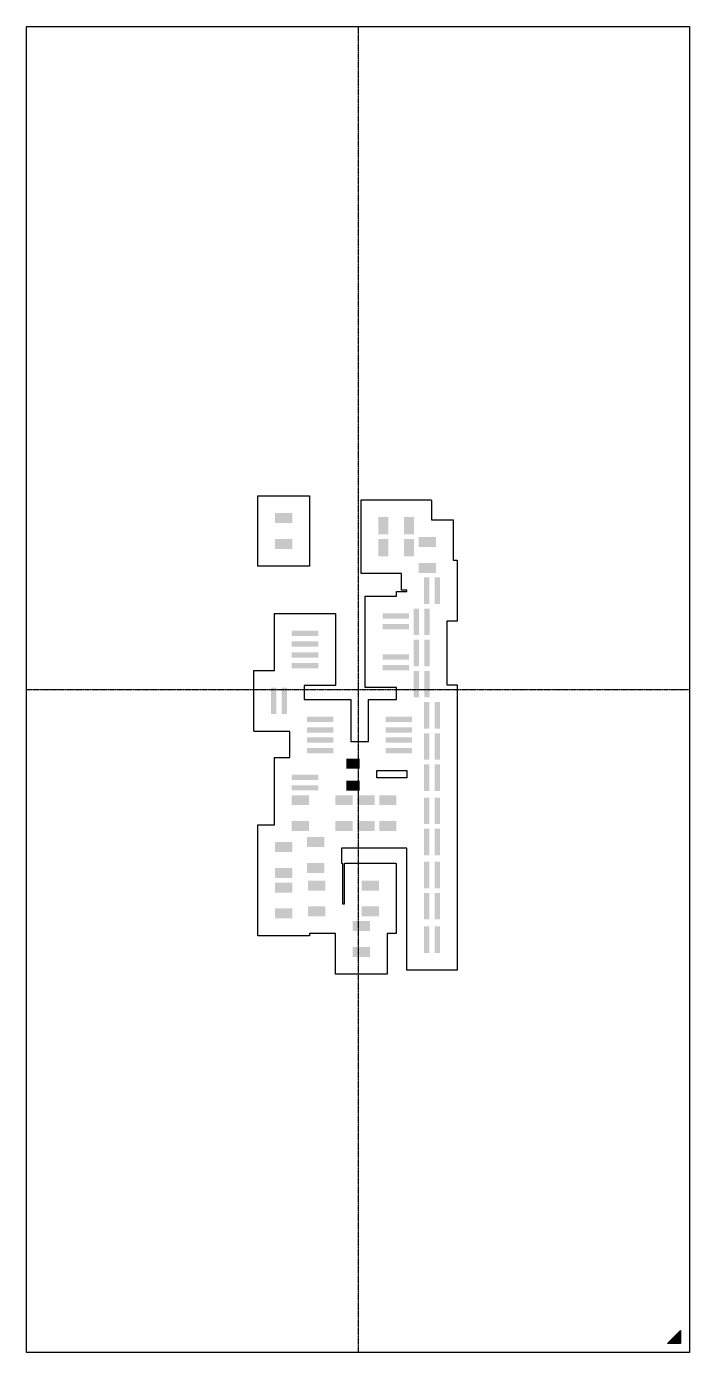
# Model space of a CAD drawing. Extents: x -12500 to 12500, y -25000 to 25000.
import ezdxf

# ---------------------------------------------------------------- set-up
doc = ezdxf.new("R2010")
doc.units = 0
doc.header["$MEASUREMENT"] = 0
doc.linetypes.add('CENTER2', pattern=[1.125, 0.75, -0.125, 0.125, -0.125])
doc.layers.get('0').update_dxf_attribs({"linetype": 'CONTINUOUS'})
for name, color, linetype in [('jigstreet', 7, 'Continuous'), ('PKG_OUTLINE', 37, 'CONTINUOUS'), ('SOLDERMASK_PADS_BTM', 12, 'CONTINUOUS')]:
    doc.layers.add(name, color=color, linetype=linetype)

# ---------------------------------------------------------------- blocks, each defined once
blk = doc.blocks.new('*U0')
at = {"color": 0, "linetype": 'CENTER2', "transparency": 16777216}
blk.add_line((0, 25000.12), (0, -25000.12), dxfattribs=at)
blk = doc.blocks.new('*U1')
at = {"color": 0, "linetype": 'CENTER2', "transparency": 16777216}
blk.add_line((-12500.12, 0), (12500.12, 0), dxfattribs=at)

msp = doc.modelspace()

# ---------------------------------------------------------------- hatches: boundary and pattern name
at = {"layer": 'SOLDERMASK_PADS_BTM'}
msp.add_hatch(color=256, dxfattribs=at).paths.add_polyline_path([(11665, -24665), (12165, -24165), (12165, -24665)], flags=0)

# ---------------------------------------------------------------- linework, layer by layer
at = {"layer": 'jigstreet'}
for points in [[(-1825, -9259), (-1826, -9283), (-1849, -9284), (-3750, -9284), (-3773, -9283), (-3775, -9259), (-3775, -8283), (-3775, -7732), (-3775, -7633), (-3775, -6756), (-3775, -6657), (-3775, -6106), (-3775, -5130), (-3773, -5106), (-3750, -5105), (-3150, -5105), (-3150, -4987), (-3150, -4336), (-3150, -3360), (-3149, -3340), (-3149, -2983), (-3149, -2583), (-3147, -2559), (-3124, -2558), (-2575, -2558), (-2575, -2252), (-2575, -1852), (-2575, -1578), (-3500, -1578), (-3900, -1578), (-3923, -1577), (-3925, -1554), (-3925, 697), (-3923, 720), (-3900, 722), (-3500, 722), (-3150, 722), (-3150, 994), (-3150, 1394), (-3150, 1629), (-3150, 2029), (-3150, 2445), (-3150, 2845), (-3148, 2868), (-3125, 2870), (-874, 2870), (-851, 2868), (-850, 2845), (-850, 2445), (-850, 2029), (-850, 1629), (-850, 1394), (-850, 994), (-850, 578), (-850, 178), (-851, 155), (-874, 154), (-2025, 154), (-2025, -377), (-300, -377), (-276, -378), (-275, -402), (-275, -802), (-275, -1177), (-275, -1577), (-275, -1852), (-275, -1958), (392, -1958), (392, -1852), (392, -1577), (392, -1177), (392, -802), (392, -402), (393, -378), (416, -377), (1450, -377), (1450, 70), (300, 70), (276, 72), (275, 95), (275, 1546), (275, 1546), (275, 1645), (275, 1946), (275, 2045), (275, 3096), (275, 3496), (276, 3519), (300, 3520), (1450, 3520), (1450, 3674), (1451, 3697), (1475, 3699), (1841, 3699), (1841, 3749), (1666, 3749), (1643, 3750), (1641, 3773), (1641, 4376), (1115, 4376), (139, 4376), (116, 4377), (114, 4400), (114, 5225), (114, 6301), (114, 7126), (116, 7149), (139, 7151), (1115, 7151), (1766, 7151), (2742, 7151), (2765, 7149), (2766, 7126), (2766, 6401), (3567, 6401), (3590, 6399), (3591, 6376), (3591, 5400), (3591, 4874), (3717, 4874), (3740, 4872), (3741, 4849), (3741, 2598), (3740, 2575), (3717, 2574), (3350, 2574), (3350, 2499), (3350, 1423), (3350, 1324), (3350, 248), (3350, 174), (3717, 174), (3740, 172), (3741, 149), (3741, -1026), (3741, -2102), (3741, -2201), (3741, -3277), (3741, -3449), (3741, -4452), (3741, -4624), (3741, -5700), (3741, -5872), (3741, -6875), (3741, -7047), (3741, -8123), (3741, -8309), (3741, -9298), (3741, -10559), (3740, -10583), (3717, -10584), (3317, -10584), (2266, -10584), (1866, -10584), (1843, -10583), (1841, -10559), (1841, -9298), (1841, -8309), (1841, -8123), (1841, -7047), (1841, -6875), (1841, -5987), (1251, -5987), (426, -5987), (175, -5987), (-625, -5987), (-625, -6555), (-610, -6555), (-587, -6556), (-586, -6580), (-586, -7556), (-586, -8082), (-511, -8082), (-511, -7556), (-511, -6580), (-509, -6556), (-486, -6555), (1415, -6555), (1438, -6556), (1439, -6580), (1439, -7556), (1439, -8206), (1439, -9182), (1438, -9206), (1415, -9207), (1100, -9207), (1100, -9733), (1100, -10709), (1099, -10733), (1076, -10734), (-825, -10734), (-848, -10733), (-850, -10709), (-850, -9733), (-850, -9207), (-1825, -9207), (-1825, -9259)], [(-3750, 4649), (-3773, 4650), (-3775, 4673), (-3775, 5649), (-3775, 6300), (-3775, 7276), (-3773, 7299), (-3750, 7301), (-1849, 7301), (-1826, 7299), (-1825, 7276), (-1825, 6300), (-1825, 5649), (-1825, 4673), (-1826, 4650), (-1849, 4649), (-3750, 4649)], [(716, -3334), (716, -3053), (1840, -3053), (1840, -3334), (716, -3334)]]:
    msp.add_lwpolyline(points, dxfattribs=at)
at = {"layer": 'PKG_OUTLINE'}
msp.add_lwpolyline([(-12500, -25000), (-12500, 25000), (12500, 25000), (12500, -25000)], close=True, dxfattribs=at)
at = {"layer": 'SOLDERMASK_PADS_BTM'}
msp.add_lwpolyline([(11665, -24665), (12165, -24165), (12165, -24665)], close=True, dxfattribs=at)
for points in [[(-3125, 6275), (-2475, 6275), (-3125, 6651), (-2475, 6651)], [(764, 5851), (1140, 5851), (764, 6501), (1140, 6501)], [(1740, 5851), (2116, 5851), (1740, 6501), (2116, 6501)], [(-3125, 5299), (-2475, 5299), (-3125, 5675), (-2475, 5675)], [(764, 5026), (1140, 5026), (764, 5676), (1140, 5676)], [(1740, 5026), (2116, 5026), (1740, 5676), (2116, 5676)], [(2291, 5375), (2941, 5375), (2291, 5751), (2941, 5751)], [(2291, 4399), (2941, 4399), (2291, 4775), (2941, 4775)], [(2491, 3224), (2691, 3224), (2491, 4224), (2691, 4224)], [(2891, 3224), (3091, 3224), (2891, 4224), (3091, 4224)], [(2100, 2049), (2300, 2049), (2100, 3049), (2300, 3049)], [(2500, 2049), (2700, 2049), (2500, 3049), (2700, 3049)], [(925, 2670), (1925, 2670), (925, 2870), (1925, 2870)], [(-2500, 2020), (-1500, 2020), (-2500, 2220), (-1500, 2220)], [(925, 2270), (1925, 2270), (925, 2470), (1925, 2470)], [(-2500, 1620), (-1500, 1620), (-2500, 1820), (-1500, 1820)], [(2100, 874), (2300, 874), (2100, 1874), (2300, 1874)], [(2500, 874), (2700, 874), (2500, 1874), (2700, 1874)], [(-2500, 1204), (-1500, 1204), (-2500, 1404), (-1500, 1404)], [(-2500, 804), (-1500, 804), (-2500, 1004), (-1500, 1004)], [(925, 1120), (1925, 1120), (925, 1320), (1925, 1320)], [(925, 720), (1925, 720), (925, 920), (1925, 920)], [(2100, -301), (2300, -301), (2100, 699), (2300, 699)], [(2500, -301), (2700, -301), (2500, 699), (2700, 699)], [(-3275, -928), (-3075, -928), (-3275, 72), (-3075, 72)], [(-2875, -928), (-2675, -928), (-2875, 72), (-2675, 72)], [(2491, -1476), (2691, -1476), (2491, -476), (2691, -476)], [(2891, -1476), (3091, -1476), (2891, -476), (3091, -476)], [(-1925, -1227), (-925, -1227), (-1925, -1027), (-925, -1027)], [(-1925, -1627), (-925, -1627), (-1925, -1427), (-925, -1427)], [(1042, -1227), (2042, -1227), (1042, -1027), (2042, -1027)], [(1042, -1627), (2042, -1627), (1042, -1427), (2042, -1427)], [(-1925, -2002), (-925, -2002), (-1925, -1802), (-925, -1802)], [(1042, -2002), (2042, -2002), (1042, -1802), (2042, -1802)], [(2491, -2651), (2691, -2651), (2491, -1651), (2691, -1651)], [(2891, -2651), (3091, -2651), (2891, -1651), (3091, -1651)], [(-1925, -2402), (-925, -2402), (-1925, -2202), (-925, -2202)], [(1042, -2402), (2042, -2402), (1042, -2202), (2042, -2202)], [(-435, -2984), (65, -2984), (-435, -2608), (65, -2608)], [(2491, -3826), (2691, -3826), (2491, -2826), (2691, -2826)], [(2891, -3826), (3091, -3826), (2891, -2826), (3091, -2826)], [(-2499, -3408), (-1499, -3408), (-2499, -3208), (-1499, -3208)], [(-435, -3810), (65, -3810), (-435, -3434), (65, -3434)], [(-2500, -4361), (-1850, -4361), (-2500, -3985), (-1850, -3985)], [(-2499, -3808), (-1499, -3808), (-2499, -3608), (-1499, -3608)], [(-850, -4361), (-200, -4361), (-850, -3985), (-200, -3985)], [(-25, -4361), (625, -4361), (-25, -3985), (625, -3985)], [(800, -4361), (1450, -4361), (800, -3985), (1450, -3985)], [(2491, -5074), (2691, -5074), (2491, -4074), (2691, -4074)], [(2891, -5074), (3091, -5074), (2891, -4074), (3091, -4074)], [(-2500, -5337), (-1850, -5337), (-2500, -4961), (-1850, -4961)], [(-850, -5337), (-200, -5337), (-850, -4961), (-200, -4961)], [(-25, -5337), (625, -5337), (-25, -4961), (625, -4961)], [(800, -5337), (1450, -5337), (800, -4961), (1450, -4961)], [(2491, -6249), (2691, -6249), (2491, -5249), (2691, -5249)], [(2891, -6249), (3091, -6249), (2891, -5249), (3091, -5249)], [(-3125, -6131), (-2475, -6131), (-3125, -5755), (-2475, -5755)], [(-1925, -5938), (-1275, -5938), (-1925, -5562), (-1275, -5562)], [(2491, -7497), (2691, -7497), (2491, -6497), (2691, -6497)], [(2891, -7497), (3091, -7497), (2891, -6497), (3091, -6497)], [(-3125, -7107), (-2475, -7107), (-3125, -6731), (-2475, -6731)], [(-1925, -6914), (-1275, -6914), (-1925, -6538), (-1275, -6538)], [(-3125, -7658), (-2475, -7658), (-3125, -7282), (-2475, -7282)], [(-1886, -7581), (-1236, -7581), (-1886, -7205), (-1236, -7205)], [(139, -7581), (789, -7581), (139, -7205), (789, -7205)], [(2491, -8672), (2691, -8672), (2491, -7672), (2691, -7672)], [(2891, -8672), (3091, -8672), (2891, -7672), (3091, -7672)], [(-3125, -8634), (-2475, -8634), (-3125, -8258), (-2475, -8258)], [(-1886, -8557), (-1236, -8557), (-1886, -8181), (-1236, -8181)], [(139, -8557), (789, -8557), (139, -8181), (789, -8181)], [(-200, -9108), (450, -9108), (-200, -8732), (450, -8732)], [(2491, -9934), (2691, -9934), (2491, -8934), (2691, -8934)], [(2891, -9934), (3091, -9934), (2891, -8934), (3091, -8934)], [(-200, -10084), (450, -10084), (-200, -9708), (450, -9708)]]:
    msp.add_solid(points, dxfattribs=at)

# ---------------------------------------------------------------- block references
at = {"linetype": 'CENTER2'}
for name in ['*U0', '*U1']:
    msp.add_blockref(name, (0, 0), dxfattribs=at)

doc.saveas('drawing.dxf')
